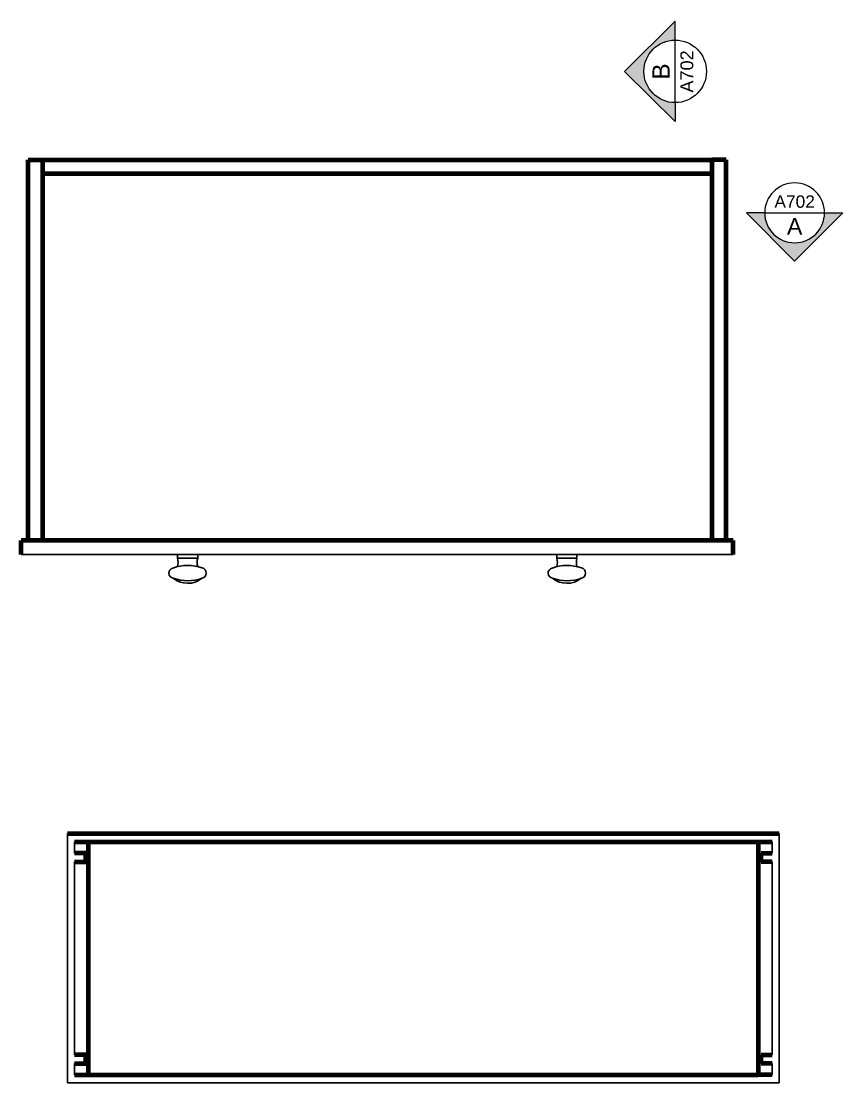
# Model space of a CAD drawing. Header units: centimetres. Extents: x 238 to 3561, y 129 to 1268.
# Drawn here: x 1810.6 to 1927.6, y 453.4 to 604.6 of the extents above; entities that cross this region are included whole.
import ezdxf
from ezdxf.enums import TextEntityAlignment as Align

# ---------------------------------------------------------------- set-up
doc = ezdxf.new("R2010")
doc.units = ezdxf.units.CM
doc.header["$MEASUREMENT"] = 0
doc.layers.add('A-ANNO-SYMB', color=2, linetype='Continuous', lineweight=18)
doc.layers.add('A-FURN', color=8, linetype='Continuous')
doc.layers.get('0').off()
doc.styles.add('ARIAL', font='Arial.ttf')
doc.styles.get("Standard").update_dxf_attribs({"font": 'Arial.ttf'})

# ---------------------------------------------------------------- blocks, each defined once
blk = doc.blocks.new('SYMBOL')
at = {"layer": 'A-ANNO-SYMB', "linetype": 'Continuous', "lineweight": 20}
h = blk.add_hatch(color=256, dxfattribs=at)
h.dxf.hatch_style = 1
h.paths.add_polyline_path([(11.2063, 4.9481), (11.316, 4.9481, -1), (11.678, 4.9481), (11.7877, 4.9481), (11.497, 5.2405)])
at = {"linetype": 'Continuous', "lineweight": 20}
blk.add_line((11.316, 4.9481), (11.678, 4.9481), dxfattribs=at)
at = {"layer": 'A-ANNO-SYMB', "linetype": 'Continuous', "lineweight": 20}
for p, q in [((11.2063, 4.9481), (11.497, 5.2405)), ((11.7877, 4.9481), (11.497, 5.2405)), ((11.316, 4.9481), (11.2063, 4.9481)), ((11.678, 4.9481), (11.7877, 4.9481))]:
    blk.add_line(p, q, dxfattribs=at)
blk.add_circle((11.497, 4.9481), 0.181, dxfattribs=at)
for tag, p in [('TAVOLA', (11.497, 5.08)), ('SEZIONE', (11.497, 4.9181))]:
    blk.add_attdef(tag, text='', height=0.1, dxfattribs=at).set_placement(p, align=Align.TOP_CENTER)

msp = doc.modelspace()

# ---------------------------------------------------------------- linework, layer by layer
at = {"layer": 'A-FURN', "linetype": 'ByBlock', "lineweight": 100}
for p, q in [((1811.64, 530.65), (1811.64, 584.88)), ((1811.64, 584.88), (1813.64, 584.88)), ((1813.64, 584.88), (1813.64, 530.65)), ((1813.64, 584.88), (1908.99, 584.88)), ((1910.99, 584.88), (1908.99, 584.88)), ((1908.99, 584.88), (1908.99, 530.65)), ((1910.99, 530.65), (1910.99, 584.88)), ((1908.99, 582.88), (1813.64, 582.88)), ((1810.64, 528.65), (1810.64, 530.65)), ((1912, 530.65), (1810.64, 530.65)), ((1912, 528.65), (1912, 530.65)), ((1817.21, 488.88), (1918.57, 488.88)), ((1818.22, 487.71), (1917.58, 487.71)), ((1820.22, 454.53), (1820.22, 487.71)), ((1915.58, 487.71), (1915.58, 454.53)), ((1819.82, 486.11), (1818.22, 486.11)), ((1819.82, 484.87), (1819.82, 486.11)), ((1915.98, 484.87), (1915.98, 486.11)), ((1915.98, 486.11), (1917.58, 486.11)), ((1818.22, 484.87), (1819.82, 484.87)), ((1917.58, 484.87), (1915.98, 484.87)), ((1819.82, 457.37), (1818.22, 457.37)), ((1819.82, 456.13), (1819.82, 457.37)), ((1915.98, 456.13), (1915.98, 457.37)), ((1915.98, 457.37), (1917.58, 457.37)), ((1818.22, 456.13), (1819.82, 456.13)), ((1917.58, 456.13), (1915.98, 456.13)), ((1818.22, 454.53), (1820.22, 454.53)), ((1820.22, 454.53), (1915.58, 454.53)), ((1917.58, 454.53), (1915.58, 454.53))]:
    msp.add_line(p, q, dxfattribs=at)
at = {"layer": 'A-FURN'}
for p, q in [((1810.64, 528.65), (1912, 528.65)), ((1817.21, 488.88), (1817.21, 453.38)), ((1918.57, 488.88), (1918.57, 453.38)), ((1818.22, 486.11), (1818.22, 487.71)), ((1917.58, 486.11), (1917.58, 487.71)), ((1818.22, 457.37), (1818.22, 484.87)), ((1917.58, 457.37), (1917.58, 484.87)), ((1818.22, 454.53), (1818.22, 456.13)), ((1917.58, 454.53), (1917.58, 456.13)), ((1817.21, 453.38), (1918.57, 453.38))]:
    msp.add_line(p, q, dxfattribs=at)
for points in [[(1832.88, 528.65), (1832.88, 528.13), (1835.77, 528.13), (1835.77, 528.65)], [(1886.88, 528.65), (1886.88, 528.13), (1889.77, 528.13), (1889.77, 528.65)]]:
    msp.add_lwpolyline(points, close=True, dxfattribs=at)
for centre, radius, start, end in [((1830.82, 527.52), 2.15, 343.4478, 16.5522), ((1837.83, 527.52), 2.15, 163.4478, 196.5522), ((1884.82, 527.52), 2.15, 343.4478, 16.5522), ((1891.83, 527.52), 2.15, 163.4478, 196.5522), ((1832.38, 525.98), 0.729, 102.209, 261.6083), ((1834.34, 521.13), 5.95, 69.8021, 110.8156), ((1836.24, 525.99), 0.747, 282.1469, 77.8531), ((1886.38, 525.98), 0.729, 102.209, 261.6083), ((1888.34, 521.13), 5.95, 69.8021, 110.8156), ((1890.24, 525.99), 0.747, 282.1469, 77.8531), ((1834.34, 530.84), 5.95, 249.6754, 290.1979), ((1834.32, 527.75), 3.22, 230.4429, 309.304), ((1834.34, 530.84), 5.95, 249.7825, 290.1979), ((1888.34, 530.84), 5.95, 249.6754, 290.1979), ((1888.33, 527.75), 3.22, 230.4429, 309.304), ((1888.34, 530.84), 5.95, 249.7825, 290.1979)]:
    msp.add_arc(centre, radius, start, end, dxfattribs=at)

# ---------------------------------------------------------------- block references
at = {"layer": 'A-ANNO-SYMB', "linetype": 'Continuous', "lineweight": 20}
ref = msp.add_blockref('SYMBOL', (2025.46, 314.66), dxfattribs=dict(at, xscale=24.59751180053009, yscale=24.59751180053009, zscale=24.59751180053009, rotation=90))
ref.add_attrib('SEZIONE', 'B', dxfattribs={"linetype": 'Continuous', "lineweight": 20, "height": 2.46, "rotation": 90, "style": 'ARIAL'}).set_placement((1900.51, 597.45), align=Align.TOP_CENTER)
ref.add_attrib('TAVOLA', 'A702', dxfattribs={"linetype": 'Continuous', "lineweight": 20, "height": 1.845, "rotation": 90, "style": 'ARIAL'}).set_placement((1904.49, 597.45), align=Align.TOP_CENTER)
ref = msp.add_blockref('SYMBOL', (1649.95, 693.86), dxfattribs=dict(at, xscale=-23.55474543896401, yscale=23.55474543896401, zscale=23.55474543896401, rotation=180))
ref.add_attrib('SEZIONE', 'A', dxfattribs={"layer": '0', "linetype": 'Continuous', "lineweight": 20, "height": 2.36, "style": 'ARIAL'}).set_placement((1920.76, 576.56), align=Align.TOP_CENTER)
ref.add_attrib('TAVOLA', 'A702', dxfattribs={"layer": '0', "linetype": 'Continuous', "lineweight": 20, "height": 1.767, "style": 'ARIAL'}).set_placement((1920.76, 579.8), align=Align.TOP_CENTER)

doc.saveas('drawing.dxf')
